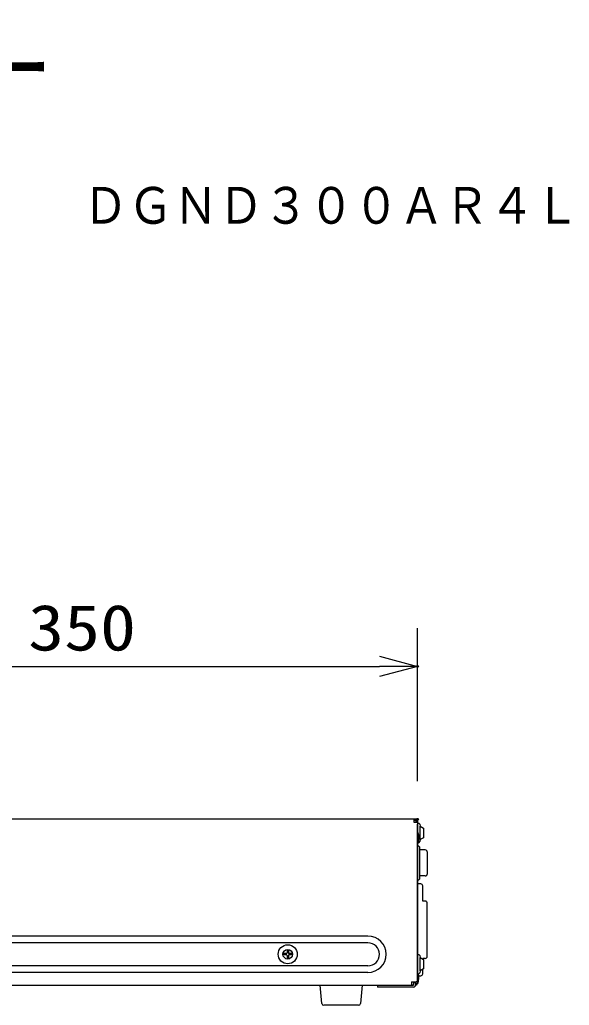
# Model space of a CAD drawing. Units: millimetres, scale not verified. Extents: x -63 to 63, y -57 to 57.
# Drawn here: x 33.6 to 62.4, y 5.8 to 57.4 of the extents above; entities that cross this region are included whole.
import ezdxf
from ezdxf.enums import TextEntityAlignment as Align

# ---------------------------------------------------------------- set-up
doc = ezdxf.new("R2010")
doc.units = ezdxf.units.MM
doc.header["$LTSCALE"] = 0.190236
doc.header["$PDMODE"] = 32
doc.header["$PDSIZE"] = 0.0951
for name, color, linetype in [('0-0_MOJI1', 2, 'Continuous'), ('0-1_TOUROKU', 1, 'Continuous'), ('0-2_GAIKEI', 1, 'Continuous'), ('0-3_WAKU', 3, 'Continuous'), ('0-4_DEFPOINTS', 7, 'Continuous')]:
    doc.layers.add(name, color=color, linetype=linetype)
doc.styles.add('ＭＳ ゴシック', font='')
doc.styles.get('ＭＳ ゴシック').set_extended_font_data('MS Gothic')

# ---------------------------------------------------------------- blocks, each defined once
blk = doc.blocks.new('_OPEN30')
at = {"layer": '0-4_DEFPOINTS'}
blk.add_line((0, 0), (-1, 0), dxfattribs=at)
blk.add_lwpolyline([(-1, 0.26795), (0, 0), (-1, -0.26795)], dxfattribs=at)

msp = doc.modelspace()

# ---------------------------------------------------------------- linework, layer by layer
at = {"layer": '0-2_GAIKEI', "color": 7}
for p, q in [((54.3429, 15.5525), (22.0728, 15.5525)), ((54.4229, 15.3525), (54.4229, 15.4725)), ((54.4229, 15.4725), (54.4229, 7.0324)), ((54.4229, 7.0324), (54.4229, 15.2825)), ((19.7928, 6.8525), (54.2129, 6.8525)), ((49.4143, 5.893), (49.3229, 6.8525)), ((51.5229, 6.8525), (51.4315, 5.893)), ((54.0929, 7.0324), (54.0929, 6.8525)), ((54.0929, 7.0324), (54.3429, 7.0324)), ((54.2129, 6.8525), (54.1152, 6.8525)), ((54.2129, 7.0324), (54.2129, 6.9725)), ((54.2129, 6.9725), (54.2129, 6.8525)), ((54.4229, 7.0324), (54.3429, 7.0324)), ((51.332, 5.8025), (49.5138, 5.8025))]:
    msp.add_line(p, q, dxfattribs=at)
at = {"layer": '0-2_GAIKEI'}
for p, q in [((54.2429, 15.3725), (54.2429, 15.5525)), ((54.4229, 15.3725), (54.2429, 15.3725)), ((54.5321, 15.2771), (54.5505, 15.1725)), ((54.4229, 14.857), (54.4374, 14.8558)), ((54.7329, 14.8225), (54.7329, 14.5725)), ((54.4229, 14.1525), (54.4729, 14.1525)), ((54.5229, 14.1025), (54.4729, 14.1525)), ((54.5229, 14.1025), (54.5229, 12.4025)), ((54.8229, 13.9325), (54.5229, 13.9325)), ((54.9229, 13.8325), (54.9229, 12.6725)), ((54.4729, 12.3525), (54.5229, 12.4025)), ((54.8229, 12.5725), (54.5229, 12.5725)), ((54.4729, 12.3525), (54.4229, 12.3525)), ((54.5929, 12.1525), (54.4229, 12.1525)), ((54.6929, 11.2525), (54.6929, 12.0525)), ((54.8229, 11.2525), (54.6929, 11.2525)), ((54.9229, 8.3525), (54.9229, 11.1525)), ((51.8229, 9.4225), (23.5228, 9.4225)), ((51.8229, 9.0725), (23.5228, 9.0725)), ((47.4279, 8.5075), (47.4279, 8.4375)), ((47.5529, 8.5075), (47.4279, 8.5075)), ((47.5529, 8.4375), (47.4279, 8.4375)), ((47.5879, 8.6675), (47.5879, 8.5425)), ((47.6579, 8.6675), (47.5879, 8.6675)), ((47.5879, 8.4025), (47.5879, 8.2775)), ((47.6579, 8.2775), (47.5879, 8.2775)), ((47.6579, 8.6675), (47.6579, 8.5425)), ((47.6579, 8.4025), (47.6579, 8.2775)), ((47.8179, 8.5075), (47.6929, 8.5075)), ((47.8179, 8.4375), (47.6929, 8.4375)), ((47.8179, 8.5075), (47.8179, 8.4375)), ((54.5321, 8.4071), (54.5505, 8.3025)), ((54.5505, 8.3025), (54.7329, 8.2025)), ((54.5505, 7.6025), (54.5505, 8.3025)), ((51.8229, 7.8725), (23.5228, 7.8725)), ((54.8229, 8.2525), (54.6929, 8.2525)), ((54.6929, 8.2244), (54.6929, 8.2525)), ((54.7329, 8.2025), (54.7329, 7.9525)), ((54.7329, 7.9525), (54.7329, 7.7025)), ((51.8229, 7.5225), (23.5228, 7.5225)), ((54.487, 7.3525), (54.5929, 7.3525)), ((54.5505, 7.6025), (54.5321, 7.4979)), ((54.7329, 7.7025), (54.5505, 7.6025)), ((54.6929, 7.4525), (54.6929, 7.6806)), ((52.3229, 6.8525), (52.3229, 6.7525)), ((54.2129, 6.7525), (52.3229, 6.7525)), ((54.3129, 6.9725), (54.2129, 6.9725)), ((54.3129, 7.0324), (54.3129, 6.9725)), ((54.3129, 6.9725), (54.3129, 6.8525)), ((54.3629, 6.9525), (54.3129, 6.9525)), ((54.3629, 6.8525), (54.3129, 6.8525)), ((54.3629, 6.9525), (54.3629, 6.8525))]:
    msp.add_line(p, q, dxfattribs=at)
for points in [[(54.3429, 15.3725), (54.3429, 15.4725), (54.2429, 15.4725)], [(54.5505, 14.4725), (54.5505, 15.1725), (54.7329, 15.0725), (54.7329, 14.8225)], [(54.4229, 14.248), (54.4374, 14.2493), (54.4374, 14.8558)], [(54.7329, 14.5725), (54.5505, 14.4725), (54.5321, 14.3679)], [(54.3629, 6.9428), (54.4374, 6.9493), (54.4374, 7.4702)]]:
    msp.add_lwpolyline(points, dxfattribs=at)
for radius in [0.5, 0.25]:
    msp.add_circle((47.6229, 8.4725), radius, dxfattribs=at)
at = {"layer": '0-2_GAIKEI', "color": 7}
for centre, radius, start, end in [((54.3429, 15.4725), 0.08, 0, 90.00001), ((54.3429, 15.4725), 0.08, 0, 90), ((49.5138, 5.9025), 0.1, 185.44033, 270), ((51.332, 5.9025), 0.1, 270, 354.55967)]:
    msp.add_arc(centre, radius, start, end, dxfattribs=at)
at = {"layer": '0-2_GAIKEI'}
for centre, radius, start, end in [((54.4779, 15.2676), 0.055, 100, 180), ((54.4779, 15.2676), 0.055, 10, 100), ((53.636, 14.5525), 0.8569, 339.27546, 20.72454), ((54.4779, 14.3775), 0.055, 253.27543, 350), ((54.4779, 14.3775), 0.055, 253.27543, 260), ((54.8229, 13.8325), 0.1, 0, 90), ((54.8229, 12.6725), 0.1, 270, 0), ((54.5929, 12.0525), 0.1, 0, 90), ((54.8229, 11.1525), 0.1, 0, 90), ((51.8229, 8.4725), 0.95, 270, 90), ((51.8229, 8.4725), 0.6, 270, 90), ((47.5529, 8.5425), 0.035, 270, 0), ((47.5529, 8.4025), 0.035, 0, 90), ((47.6929, 8.5425), 0.035, 180, 270), ((47.6929, 8.4025), 0.035, 90, 180), ((54.4779, 8.3976), 0.055, 100, 180), ((54.4779, 8.3976), 0.055, 10, 100), ((54.8229, 8.3525), 0.1, 270, 0), ((54.4779, 7.5075), 0.055, 180, 260), ((53.636, 7.2525), 0.8569, 339.27546, 13.54353), ((54.4779, 7.5075), 0.055, 260, 350), ((54.5929, 7.4525), 0.1, 270, 0), ((54.2129, 6.8525), 0.1, 270, 0)]:
    msp.add_arc(centre, radius, start, end, dxfattribs=at)
at = {"layer": '0-3_WAKU'}
for p, q in [((54.4229, 17.5393), (54.4229, 25.5393)), ((21.4228, 23.5393), (52.4229, 23.5393))]:
    msp.add_line(p, q, dxfattribs=at)
at = {"layer": '0-4_DEFPOINTS'}
for p in [(54.4229, 23.5393), (54.4229, 15.5393)]:
    msp.add_point(p, dxfattribs=at)

# ---------------------------------------------------------------- block references
at = {"layer": '0-3_WAKU', "xscale": 2, "yscale": 2}
msp.add_blockref('_OPEN30', (54.4229, 23.5393), dxfattribs=at)

# ---------------------------------------------------------------- texts
at = {"layer": '0-0_MOJI1', "style": 'ＭＳ ゴシック', "width": 0.9}
msp.add_text('ネットワークディスクレコーダー', height=3.848, dxfattribs=at).set_placement((-35.5001, 51.7599), align=Align.BOTTOM_LEFT)
at = {"layer": '0-1_TOUROKU', "style": 'ＭＳ ゴシック', "width": 0.9}
msp.add_text('ＤＧＮＤ３００ＡＲ４Ｌ', height=1.925, dxfattribs=at).set_placement((36.9, 46.13), align=Align.BOTTOM_LEFT)
at = {"layer": '0-3_WAKU', "style": 'ＭＳ ゴシック', "width": 1.15}
msp.add_text('350', height=2.406, dxfattribs=at).set_placement((34.0357, 23.6489), align=Align.BOTTOM_LEFT)

doc.saveas('drawing.dxf')
